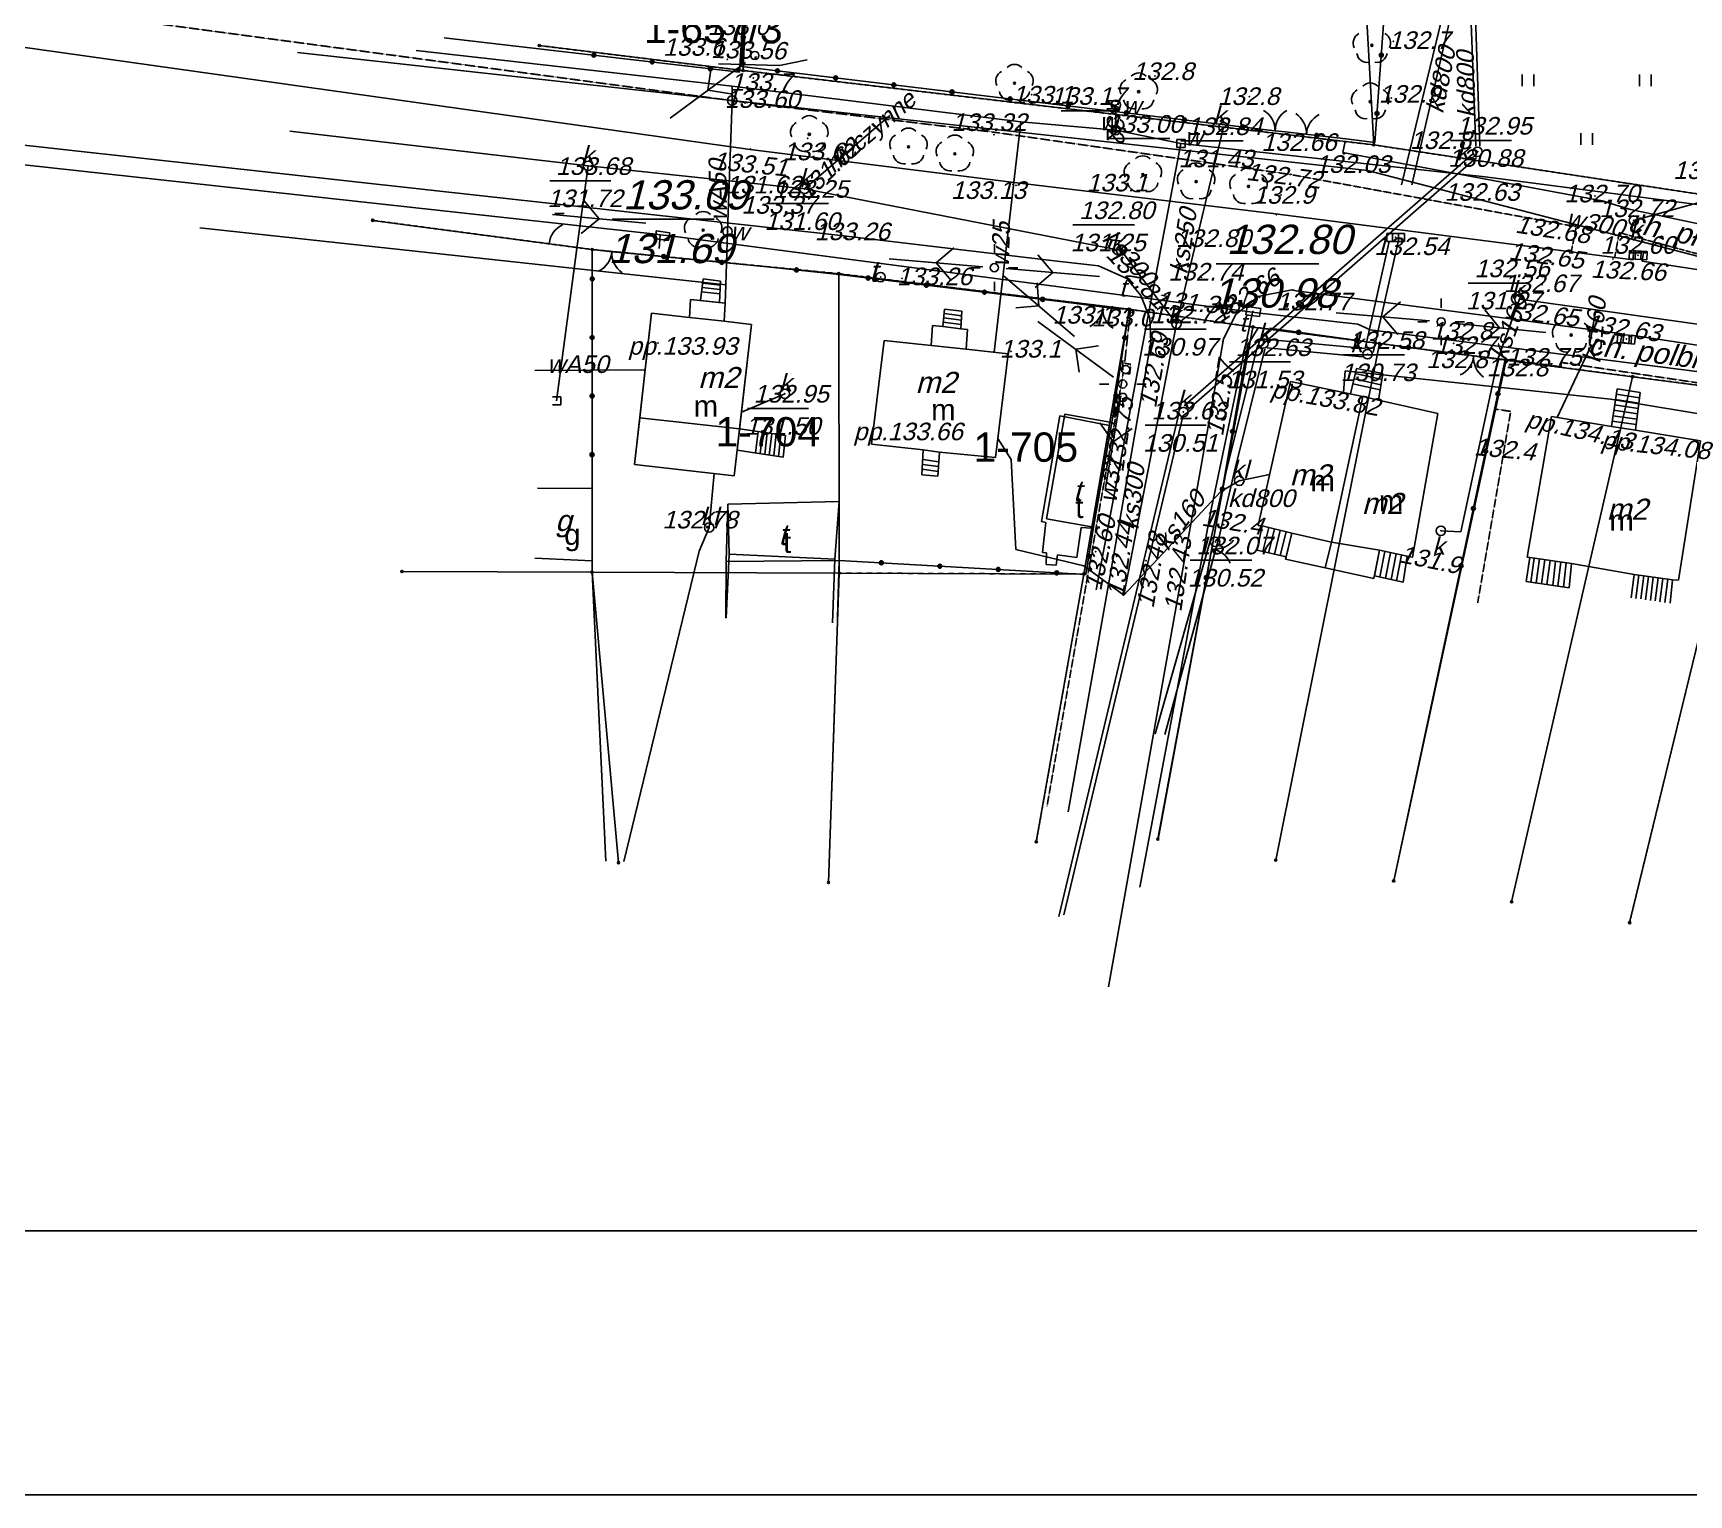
# Model space of a CAD drawing. Header units: millimetres. Extents: x -105266 to 178069, y 491 to 168574.
# Drawn here: x 16710 to 30845, y 73318 to 85793 of the extents above; entities that cross this region are included whole.
import ezdxf
from ezdxf.enums import TextEntityAlignment as Align

# ---------------------------------------------------------------- set-up
doc = ezdxf.new("R2010")
doc.units = ezdxf.units.MM
for name, pattern in [('1', [0]), ('14', [1, 1]), ('4', [5, 3, -2]), ('BGT', [0]), ('BLO', [0]), ('BUD', [0]), ('GDE', [0]), ('GUZ', [1.4, 0.7, -0.7]), ('KOC', [2.8, 2.1, -0.7]), ('KOJ', [0]), ('SCH', [0]), ('UBK', [2.1, 1.4, -0.7]), ('UPK', [0]), ('UPT', [0]), ('UPW', [0])]:
    doc.linetypes.add(name, pattern=pattern)
for name, color, linetype in [('DZIALKI', 7, 'GDE'), ('EBTPO_L_0', 154, '4'), ('EBTPO_L_2', 154, '1'), ('EBUOA_MZ_T_0', 14, 'Continuous'), ('EBUOA_T_0', 7, 'Continuous'), ('EBUPP_L_0', 7, '1'), ('EBUPP_MZ_L_1', 14, 'BUD'), ('NUMERY_DZIALEK', 7, 'Continuous'), ('PUNKTY', 7, 'Continuous'), ('SDROK_T_1', 11, 'Continuous'), ('SDRPK_L_0', 7, 'KOJ'), ('SDRPK_L_2', 11, 'KOC'), ('SZOPO_L_0', 171, '1'), ('SZZPZ_L_2', 90, '1'), ('SZZPZ_L_7', 90, '1'), ('UEEPA_L_0', 1, '1'), ('UEEPA_L_2', 1, '1'), ('UEEPON_L_3', 1, '14'), ('UKKOA_T_0', 23, 'Continuous'), ('UKKOA_T_2', 23, 'Continuous'), ('UKKOA_T_3', 14, 'Continuous'), ('UKKOC_T_0', 23, 'Continuous'), ('UKKOC_T_2', 14, 'Continuous'), ('UKKOO_T_0', 23, 'Continuous'), ('UKKOO_T_2', 14, 'Continuous'), ('UKKPA_L_0', 23, '1'), ('UKKPA_L_4', 14, '1'), ('UKKPA_L_6', 14, '1'), ('UKKPB_L_0', 23, 'UBK'), ('UKKPOR_L_0', 14, 'UPK'), ('UTTOA_T_0', 30, 'Continuous'), ('UTTOC_T_0', 30, 'Continuous'), ('UTTOO_T_0', 30, 'Continuous'), ('UTTPA_L_0', 30, '1'), ('UTTPO_L_0', 30, 'UPT'), ('UWWOA_T_0', 5, 'Continuous'), ('UWWOC_T_0', 5, 'Continuous'), ('UWWOO_T_0', 5, 'Continuous'), ('UWWPA_L_0', 5, '1'), ('UWWPO_L_0', 5, 'UPW'), ('UZYTKI', 90, 'GUZ'), ('WUKOS_T_1', 34, 'Continuous'), ('WUKOS_T_4', 34, 'Continuous'), ('WUKPS_L_0', 34, '1'), ('WUKPS_L_8', 34, '1')]:
    doc.layers.add(name, color=color, linetype=linetype)
doc.styles.get("Standard").update_dxf_attribs({"font": 'arial.ttf'})

# ---------------------------------------------------------------- blocks, each defined once
blk = doc.blocks.new('GRO')
at = {"linetype": 'Continuous'}
blk.add_circle((0, 0), 0.09, dxfattribs=at)

msp = doc.modelspace()

# ---------------------------------------------------------------- linework, layer by layer
for points in [[(2115.16, 119373.55), (63030.81, 119373.55), (63030.81, 73318.24), (2115.16, 73318.24)], [(4367.64, 117121.06), (60778.33, 117121.06), (60778.33, 75570.73), (4367.64, 75570.73)]]:
    msp.add_lwpolyline(points, close=True)
at = {"layer": 'DZIALKI'}
for p, q in [((28040.92, 86866.63), (28154.92, 84838.63)), ((22818.92, 86569.63), (22769.92, 85473.63)), ((22726.92, 85478.63), (21030.92, 85686.63)), ((22769.92, 85473.63), (22726.92, 85478.63)), ((28154.92, 84838.63), (22769.92, 85473.63)), ((28154.92, 84838.63), (32948.92, 84113.63)), ((21482.92, 83945.63), (19607.92, 84194.63)), ((21482.92, 83945.63), (21480.92, 81192.63)), ((23586.92, 83739.63), (21482.92, 83945.63)), ((26067.92, 83435.63), (23586.92, 83739.63)), ((23586.92, 83739.63), (23590.92, 81184.63)), ((26067.92, 83435.63), (25679.92, 81176.63)), ((27122.92, 83284.63), (26067.92, 83435.63)), ((26310.92, 78913.63), (27122.92, 83284.63)), ((28202.92, 83143.63), (27122.92, 83284.63)), ((28202.92, 83143.63), (27317.92, 78734.63)), ((29283.92, 83001.63), (28202.92, 83143.63)), ((29283.92, 83001.63), (28324.92, 78557.63)), ((30364.92, 82860.63), (29283.92, 83001.63)), ((30364.92, 82860.63), (29331.92, 78378.63)), ((31437.92, 82720.63), (30364.92, 82860.63)), ((31437.92, 82720.63), (30338.92, 78201.63)), ((21480.92, 81192.63), (19858.92, 81198.63)), ((23590.92, 81184.63), (21480.92, 81192.63)), ((21480.92, 81192.63), (21706.92, 78713.63)), ((23590.92, 81184.63), (23499.92, 78543.63)), ((25679.92, 81176.63), (23590.92, 81184.63)), ((25679.92, 81176.63), (25273.92, 78891.63))]:
    msp.add_line(p, q, dxfattribs=at)
at = {"layer": 'EBTPO_L_0', "linetype": 'BLO'}
msp.add_line((22740.92, 82416.63), (21888.92, 82508.63), dxfattribs=at)
at = {"layer": 'EBTPO_L_2', "linetype": 'SCH'}
for p, q in [((22407.92, 83509.63), (22428.92, 83695.63)), ((22428.92, 83695.63), (22576.92, 83675.63)), ((22416.92, 83584.63), (22570.92, 83568.63)), ((22419.92, 83621.63), (22572.92, 83604.63)), ((22423.92, 83658.63), (22574.92, 83642.63)), ((22576.92, 83675.63), (22567.92, 83493.63)), ((24474.92, 83289.63), (24490.92, 83436.63)), ((24486.92, 83399.63), (24637.92, 83380.63)), ((24490.92, 83436.63), (24638.92, 83420.63)), ((24638.92, 83420.63), (24630.92, 83269.63)), ((24478.92, 83325.63), (24632.92, 83306.63)), ((24482.92, 83362.63), (24634.92, 83343.63)), ((27955.92, 82713.63), (28006.92, 82930.63)), ((27986.92, 82843.63), (28215.92, 82792.63)), ((27995.92, 82887.63), (28222.92, 82837.63)), ((28006.92, 82930.63), (28230.92, 82887.63)), ((28230.92, 82887.63), (28195.92, 82660.63)), ((27975.92, 82800.63), (28208.92, 82748.63)), ((30183.92, 82436.63), (30231.92, 82756.63)), ((30224.92, 82710.63), (30422.92, 82680.63)), ((30231.92, 82756.63), (30427.92, 82725.63)), ((30427.92, 82725.63), (30388.92, 82405.63)), ((30204.92, 82573.63), (30405.92, 82543.63)), ((30210.92, 82619.63), (30410.92, 82589.63)), ((30217.92, 82665.63), (30416.92, 82634.63)), ((22740.92, 82416.63), (23132.92, 82359.63)), ((30189.92, 82481.63), (30393.92, 82451.63)), ((30197.92, 82527.63), (30399.92, 82497.63)), ((22897.92, 82393.63), (22876.92, 82209.63)), ((22936.92, 82387.63), (22915.92, 82203.63)), ((22975.92, 82382.63), (22954.92, 82197.63)), ((23015.92, 82376.63), (22993.92, 82191.63)), ((23053.92, 82371.63), (23033.92, 82186.63)), ((23093.92, 82364.63), (23072.92, 82179.63)), ((23132.92, 82359.63), (23111.92, 82173.63)), ((23111.92, 82173.63), (22718.92, 82233.63)), ((24295.92, 82022.63), (24308.92, 82235.63)), ((24442.92, 82134.63), (24303.92, 82153.63)), ((24447.92, 82216.63), (24433.92, 82010.63)), ((24433.92, 82010.63), (24295.92, 82022.63)), ((24436.92, 82051.63), (24298.92, 82071.63)), ((24438.92, 82093.63), (24300.92, 82112.63)), ((27157.92, 81379.63), (27200.92, 81586.63)), ((27207.92, 81367.63), (27257.92, 81572.63)), ((27256.92, 81357.63), (27306.92, 81560.63)), ((27306.92, 81346.63), (27356.92, 81547.63)), ((27355.92, 81334.63), (27406.92, 81536.63)), ((27405.92, 81323.63), (27157.92, 81379.63)), ((28249.92, 81368.63), (28207.92, 81151.63)), ((28297.92, 81358.63), (28254.92, 81141.63)), ((28345.92, 81347.63), (28301.92, 81130.63)), ((28391.92, 81338.63), (28348.92, 81119.63)), ((28439.92, 81328.63), (28404.92, 81107.63)), ((29456.92, 81112.63), (29485.92, 81316.63)), ((29495.92, 81107.63), (29523.92, 81311.63)), ((29541.92, 81100.63), (29568.92, 81305.63)), ((29586.92, 81093.63), (29613.92, 81298.63)), ((29630.92, 81086.63), (29659.92, 81292.63)), ((29682.92, 81078.63), (29705.92, 81286.63)), ((29726.92, 81072.63), (29751.92, 81279.63)), ((28404.92, 81107.63), (28159.92, 81162.63)), ((29773.92, 81065.63), (29797.92, 81272.63)), ((30417.92, 81167.63), (30391.92, 80968.63)), ((30458.92, 81161.63), (30433.92, 80963.63)), ((30499.92, 81156.63), (30474.92, 80956.63)), ((30540.92, 81150.63), (30515.92, 80951.63)), ((30582.92, 81144.63), (30557.92, 80946.63)), ((30622.92, 81138.63), (30597.92, 80940.63)), ((29821.92, 81057.63), (29456.92, 81112.63)), ((30663.92, 81133.63), (30638.92, 80934.63)), ((30705.92, 81127.63), (30684.92, 80928.63))]:
    msp.add_line(p, q, dxfattribs=at)
at = {"layer": 'EBUPP_L_0', "linetype": '1'}
for p, q in [((21843.92, 82110.63), (21989.92, 83402.63)), ((21989.92, 83402.63), (22312.92, 83365.63)), ((22312.92, 83365.63), (22320.92, 83519.63)), ((22320.92, 83519.63), (22618.92, 83488.63)), ((22618.92, 83488.63), (22609.92, 83333.63)), ((22609.92, 83333.63), (22841.92, 83305.63)), ((22841.92, 83305.63), (22718.92, 82233.63)), ((24375.92, 83127.63), (24388.92, 83296.63)), ((24388.92, 83296.63), (24474.92, 83289.63)), ((24474.92, 83289.63), (24630.92, 83269.63)), ((24630.92, 83269.63), (24686.92, 83264.63)), ((24673.92, 83095.63), (24686.92, 83264.63)), ((23866.92, 82285.63), (23974.92, 83169.63)), ((23974.92, 83169.63), (24375.92, 83127.63)), ((25033.92, 83055.63), (24673.92, 83095.63)), ((25033.92, 83055.63), (24924.92, 82171.63)), ((27167.92, 81591.63), (27443.92, 82819.63)), ((27443.92, 82819.63), (28060.92, 82691.63)), ((28060.92, 82691.63), (27794.92, 81447.63)), ((28060.92, 82691.63), (28195.92, 82660.63)), ((28195.92, 82660.63), (28702.92, 82545.63)), ((25316.92, 81623.63), (25473.92, 82526.63)), ((25473.92, 82526.63), (25897.92, 82444.63)), ((25897.92, 82444.63), (25746.92, 81566.63)), ((28702.92, 82545.63), (28484.92, 81320.63)), ((29463.92, 81321.63), (29670.92, 82520.63)), ((29670.92, 82520.63), (30183.92, 82436.63)), ((30183.92, 82436.63), (30388.92, 82405.63)), ((24308.92, 82235.63), (23866.92, 82285.63)), ((30388.92, 82405.63), (30944.92, 82312.63)), ((30944.92, 82312.63), (30755.92, 81123.63)), ((22718.92, 82233.63), (22694.92, 82013.63)), ((24447.92, 82216.63), (24308.92, 82235.63)), ((24924.92, 82171.63), (24447.92, 82216.63)), ((22694.92, 82013.63), (21843.92, 82110.63)), ((21014.92, 81909.63), (21480.92, 81907.63)), ((21480.92, 81907.63), (21480.92, 81288.63)), ((22626.92, 81283.63), (22639.92, 81773.63)), ((22639.92, 81773.63), (23589.92, 81796.63)), ((23589.92, 81796.63), (23590.92, 81292.63)), ((25355.92, 81615.63), (25316.92, 81623.63)), ((25325.92, 81359.63), (25355.92, 81615.63)), ((25656.92, 81573.63), (25619.92, 81317.63)), ((25746.92, 81566.63), (25656.92, 81573.63)), ((27200.92, 81586.63), (27167.92, 81591.63)), ((27454.92, 81524.63), (27200.92, 81586.63)), ((27401.92, 81304.63), (27454.92, 81524.63)), ((27794.92, 81447.63), (27739.92, 81229.63)), ((21480.92, 81288.63), (20993.92, 81312.63)), ((22621.92, 80800.63), (22626.92, 81283.63)), ((23590.92, 81292.63), (22626.92, 81283.63)), ((23590.92, 81292.63), (23577.92, 80804.63)), ((25360.92, 81356.63), (25325.92, 81359.63)), ((25357.92, 81258.63), (25360.92, 81356.63)), ((25453.92, 81339.63), (25442.92, 81251.63)), ((25619.92, 81317.63), (25453.92, 81339.63)), ((27739.92, 81229.63), (27401.92, 81304.63)), ((28202.92, 81379.63), (28155.92, 81137.63)), ((28439.92, 81328.63), (28202.92, 81379.63)), ((28484.92, 81320.63), (28439.92, 81328.63)), ((29485.92, 81316.63), (29463.92, 81321.63)), ((29843.92, 81266.63), (29485.92, 81316.63)), ((25442.92, 81251.63), (25357.92, 81258.63)), ((28155.92, 81137.63), (27739.92, 81229.63)), ((29821.92, 81057.63), (29843.92, 81266.63)), ((30377.92, 81173.63), (30351.92, 80974.63)), ((30705.92, 81127.63), (30377.92, 81173.63)), ((30755.92, 81123.63), (30705.92, 81127.63))]:
    msp.add_line(p, q, dxfattribs=at)
at = {"layer": 'EBUPP_MZ_L_1', "linetype": 'BUD'}
for p, q in [((21888.92, 82508.63), (21989.92, 83402.63)), ((21989.92, 83402.63), (22312.92, 83365.63)), ((22312.92, 83365.63), (22320.92, 83519.63)), ((22320.92, 83519.63), (22407.92, 83509.63)), ((22407.92, 83509.63), (22567.92, 83493.63)), ((22567.92, 83493.63), (22618.92, 83488.63)), ((22618.92, 83488.63), (22609.92, 83333.63)), ((22609.92, 83333.63), (22312.92, 83365.63)), ((22609.92, 83333.63), (22841.92, 83305.63)), ((22841.92, 83305.63), (22740.92, 82416.63)), ((24375.92, 83127.63), (24388.92, 83296.63)), ((24388.92, 83296.63), (24474.92, 83289.63)), ((24474.92, 83289.63), (24630.92, 83269.63)), ((24630.92, 83269.63), (24686.92, 83264.63)), ((24686.92, 83264.63), (24673.92, 83095.63)), ((23866.92, 82285.63), (23974.92, 83169.63)), ((23974.92, 83169.63), (24375.92, 83127.63)), ((24673.92, 83095.63), (24375.92, 83127.63)), ((24673.92, 83095.63), (25033.92, 83055.63)), ((25033.92, 83055.63), (24924.92, 82171.63)), ((27167.92, 81591.63), (27443.92, 82819.63)), ((27443.92, 82819.63), (28060.92, 82691.63)), ((28060.92, 82691.63), (27794.92, 81447.63)), ((28060.92, 82691.63), (28195.92, 82660.63)), ((28195.92, 82660.63), (28702.92, 82545.63)), ((21843.92, 82110.63), (21888.92, 82508.63)), ((22740.92, 82416.63), (22718.92, 82233.63)), ((25361.92, 81646.63), (25517.92, 82539.63)), ((25517.92, 82539.63), (25917.92, 82470.63)), ((25917.92, 82470.63), (25761.92, 81576.63)), ((28702.92, 82545.63), (28484.92, 81320.63)), ((29463.92, 81321.63), (29670.92, 82520.63)), ((29670.92, 82520.63), (30183.92, 82436.63)), ((30183.92, 82436.63), (30388.92, 82405.63)), ((24308.92, 82235.63), (23866.92, 82285.63)), ((30388.92, 82405.63), (30944.92, 82312.63)), ((30944.92, 82312.63), (30755.92, 81123.63)), ((22718.92, 82233.63), (22694.92, 82013.63)), ((24447.92, 82216.63), (24308.92, 82235.63)), ((24924.92, 82171.63), (24447.92, 82216.63)), ((22694.92, 82013.63), (21843.92, 82110.63)), ((21014.92, 81909.63), (21480.92, 81907.63)), ((21480.92, 81907.63), (21480.92, 81288.63)), ((22639.92, 81773.63), (23589.92, 81796.63)), ((22650.92, 81345.63), (22639.92, 81773.63)), ((23589.92, 81796.63), (23554.92, 81303.63)), ((25761.92, 81576.63), (25361.92, 81646.63)), ((27200.92, 81586.63), (27167.92, 81591.63)), ((27454.92, 81524.63), (27200.92, 81586.63)), ((27405.92, 81323.63), (27454.92, 81524.63)), ((27454.92, 81524.63), (27794.92, 81447.63)), ((27794.92, 81447.63), (27739.92, 81229.63)), ((27794.92, 81447.63), (28202.92, 81379.63)), ((21480.92, 81288.63), (20993.92, 81312.63)), ((22624.92, 80801.63), (22650.92, 81345.63)), ((23554.92, 81303.63), (22650.92, 81345.63)), ((23554.92, 81303.63), (23532.92, 80759.63)), ((27401.92, 81304.63), (27405.92, 81323.63)), ((27739.92, 81229.63), (27401.92, 81304.63)), ((28202.92, 81379.63), (28159.92, 81162.63)), ((28439.92, 81328.63), (28202.92, 81379.63)), ((28484.92, 81320.63), (28439.92, 81328.63)), ((29485.92, 81316.63), (29463.92, 81321.63)), ((29843.92, 81266.63), (29485.92, 81316.63)), ((28155.92, 81137.63), (27739.92, 81229.63)), ((28159.92, 81162.63), (28155.92, 81137.63)), ((29821.92, 81057.63), (29843.92, 81266.63)), ((29843.92, 81266.63), (30377.92, 81173.63)), ((30377.92, 81173.63), (30351.92, 80974.63)), ((30705.92, 81127.63), (30377.92, 81173.63)), ((30755.92, 81123.63), (30705.92, 81127.63))]:
    msp.add_line(p, q, dxfattribs=at)
at = {"layer": 'SDRPK_L_0', "linetype": 'KOJ'}
for p, q in [((14907.92, 85914.63), (22829.92, 84798.63)), ((23605.92, 84065.63), (15148.92, 84999.63)), ((27911.92, 84868.63), (27890.92, 84773.63)), ((22829.92, 84798.63), (25060.92, 84519.63)), ((27890.92, 84773.63), (30105.92, 84360.63)), ((25060.92, 84519.63), (27291.92, 84254.63)), ((27291.92, 84254.63), (29840.92, 83927.63)), ((30105.92, 84360.63), (30334.92, 84290.63)), ((30334.92, 84290.63), (31127.92, 84122.63)), ((25450.92, 83847.63), (23605.92, 84065.63)), ((25803.92, 83806.63), (25450.92, 83847.63)), ((29840.92, 83927.63), (30211.92, 83878.63)), ((30211.92, 83878.63), (30369.92, 83858.63)), ((30369.92, 83858.63), (30372.92, 83936.63)), ((30372.92, 83936.63), (30456.92, 83922.63)), ((30456.92, 83922.63), (30444.92, 83845.63)), ((30444.92, 83845.63), (31295.92, 83717.63)), ((26047.92, 83699.63), (25803.92, 83806.63)), ((26164.92, 83554.63), (26047.92, 83699.63)), ((26241.92, 83359.63), (26164.92, 83554.63)), ((27166.92, 83544.63), (26977.92, 83390.63)), ((27454.92, 83601.63), (27166.92, 83544.63)), ((27490.92, 83592.63), (27454.92, 83601.63)), ((29386.92, 83346.63), (27490.92, 83592.63)), ((26252.92, 83154.63), (26241.92, 83359.63)), ((26977.92, 83390.63), (26870.92, 83184.63)), ((30273.92, 83225.63), (29386.92, 83346.63)), ((25934.92, 81342.63), (26252.92, 83154.63)), ((26870.92, 83184.63), (26762.92, 82563.63)), ((30260.92, 83154.63), (30273.92, 83225.63)), ((30350.92, 83140.63), (30260.92, 83154.63)), ((30355.92, 83214.63), (30350.92, 83140.63)), ((31778.92, 82997.63), (30355.92, 83214.63)), ((26762.92, 82563.63), (26528.92, 81234.63)), ((25545.92, 79147.63), (25934.92, 81342.63)), ((26528.92, 81234.63), (25890.92, 77652.63))]:
    msp.add_line(p, q, dxfattribs=at)
at = {"layer": 'SDRPK_L_2', "linetype": 'KOC'}
for p, q in [((22740.92, 85207.63), (15066.92, 86234.63)), ((22740.92, 85207.63), (24922.92, 84945.63)), ((24922.92, 84945.63), (27434.92, 84587.63)), ((27434.92, 84587.63), (29883.92, 84140.63)), ((29883.92, 84140.63), (29840.92, 83927.63)), ((30211.92, 83878.63), (30249.92, 84089.63)), ((30249.92, 84089.63), (31502.92, 83750.63)), ((26077.92, 83433.63), (26027.92, 82975.63)), ((26027.92, 82975.63), (26080.92, 82965.63)), ((29276.92, 83008.63), (29753.92, 82944.63)), ((29753.92, 82944.63), (29760.92, 82981.63)), ((29760.92, 82981.63), (31439.92, 82730.63)), ((26014.92, 82890.63), (25963.92, 82590.63)), ((26070.92, 82884.63), (26014.92, 82890.63)), ((26080.92, 82965.63), (26070.92, 82884.63)), ((25963.92, 82590.63), (25750.92, 81380.63)), ((29323.92, 82564.63), (29041.92, 80930.63)), ((29193.92, 82583.63), (29323.92, 82564.63)), ((25750.92, 81380.63), (25364.92, 79194.63))]:
    msp.add_line(p, q, dxfattribs=at)
at = {"layer": 'SZOPO_L_0', "linetype": 'BGT'}
for p, q in [((22887.92, 87794.63), (22738.92, 85460.63)), ((22756.92, 85507.63), (22892.92, 87775.63)), ((28309.92, 86851.63), (28164.92, 84859.63)), ((22738.92, 85460.63), (20217.92, 85753.63)), ((27283.92, 84961.63), (22756.92, 85507.63)), ((27397.92, 84949.63), (27283.92, 84961.63)), ((27915.92, 84891.63), (27397.92, 84949.63)), ((28164.92, 84859.63), (27915.92, 84891.63)), ((21114.92, 83995.63), (21482.92, 83945.63)), ((21482.92, 83945.63), (21480.92, 81907.63)), ((21482.92, 83945.63), (21649.92, 83927.63)), ((21649.92, 83927.63), (21843.92, 83909.63)), ((21843.92, 83909.63), (22976.92, 83798.63)), ((22976.92, 83798.63), (23590.92, 83732.63)), ((23590.92, 83732.63), (25614.92, 83485.63)), ((25614.92, 83485.63), (25958.92, 83438.63)), ((26066.92, 83439.63), (25917.92, 82470.63)), ((25958.92, 83438.63), (26066.92, 83439.63)), ((27166.92, 83277.63), (27080.92, 83131.63)), ((27265.92, 83273.63), (28202.92, 83143.63)), ((27080.92, 83131.63), (26770.92, 81391.63)), ((28202.92, 83143.63), (28876.92, 83052.63)), ((28324.92, 78557.63), (29276.92, 83008.63)), ((28876.92, 83052.63), (29007.92, 83039.63)), ((29007.92, 83039.63), (29276.92, 83008.63)), ((25761.92, 81576.63), (25697.92, 81172.63)), ((25697.92, 81172.63), (23590.92, 81292.63)), ((26770.92, 81391.63), (26313.92, 78913.63)), ((21480.92, 81192.63), (21597.92, 78727.63))]:
    msp.add_line(p, q, dxfattribs=at)
for centre, radius in [((22771.92, 85757.63), 17), ((22771.92, 85757.63), 10), ((21496.92, 85604.63), 17), ((21496.92, 85604.63), 10), ((21993.92, 85547.63), 17), ((21993.92, 85547.63), 10), ((28218.92, 85604.63), 17), ((28218.92, 85604.63), 10), ((22490.92, 85489.63), 17), ((22490.92, 85489.63), 10), ((23064.92, 85470.63), 17), ((23064.92, 85470.63), 10), ((23560.92, 85410.63), 17), ((23560.92, 85410.63), 10), ((24056.92, 85350.63), 17), ((24056.92, 85350.63), 10), ((24553.92, 85290.63), 17), ((24553.92, 85290.63), 10), ((25049.92, 85230.63), 17), ((25049.92, 85230.63), 10), ((25546.92, 85171.63), 17), ((25546.92, 85171.63), 10), ((26042.92, 85111.63), 17), ((26042.92, 85111.63), 10), ((28182.92, 85106.63), 17), ((28182.92, 85106.63), 10), ((26538.92, 85051.63), 17), ((26538.92, 85051.63), 10), ((27035.92, 84991.63), 17), ((27035.92, 84991.63), 10), ((27667.92, 84919.63), 17), ((27667.92, 84919.63), 10), ((22092.92, 83885.63), 17), ((22092.92, 83885.63), 10), ((22589.92, 83836.63), 17), ((22589.92, 83836.63), 10), ((21482.92, 83695.63), 17), ((21482.92, 83695.63), 10), ((23225.92, 83771.63), 17), ((23225.92, 83771.63), 10), ((23838.92, 83702.63), 17), ((23838.92, 83702.63), 10), ((24334.92, 83641.63), 17), ((24334.92, 83641.63), 10), ((24831.92, 83581.63), 17), ((24831.92, 83581.63), 10), ((25327.92, 83520.63), 17), ((25327.92, 83520.63), 10), ((21481.92, 83195.63), 17), ((21481.92, 83195.63), 10), ((26028.92, 83192.63), 17), ((26028.92, 83192.63), 10), ((27513.92, 83239.63), 17), ((27513.92, 83239.63), 10), ((28008.92, 83170.63), 17), ((28008.92, 83170.63), 10), ((28450.92, 83110.63), 17), ((28450.92, 83110.63), 10), ((27036.92, 82885.63), 17), ((27036.92, 82885.63), 10), ((21481.92, 82695.63), 17), ((21481.92, 82695.63), 10), ((25952.92, 82698.63), 17), ((25952.92, 82698.63), 10), ((29213.92, 82713.63), 17), ((29213.92, 82713.63), 10), ((26948.92, 82393.63), 17), ((26948.92, 82393.63), 10), ((21480.92, 82195.63), 17), ((21480.92, 82195.63), 10), ((29108.92, 82224.63), 17), ((29108.92, 82224.63), 10), ((26861.92, 81900.63), 17), ((26861.92, 81900.63), 10), ((29004.92, 81735.63), 17), ((29004.92, 81735.63), 10), ((23950.92, 81272.63), 17), ((23950.92, 81272.63), 10), ((25722.92, 81329.63), 17), ((25722.92, 81329.63), 10), ((24449.92, 81243.63), 17), ((24449.92, 81243.63), 10), ((24948.92, 81215.63), 17), ((24948.92, 81215.63), 10), ((25447.92, 81186.63), 17), ((25447.92, 81186.63), 10), ((26725.92, 81145.63), 17), ((26725.92, 81145.63), 10), ((28899.92, 81246.63), 17), ((28899.92, 81246.63), 10)]:
    msp.add_circle(centre, radius, dxfattribs=at)
at = {"layer": 'SZOPO_L_0', "linetype": '1'}
for centre, start, end in [((27112.92, 84958.63), 0.000165, 59.999835), ((27512.92, 84958.63), 120.000165, 179.999835), ((27379.92, 84937.63), 357.000165, 56.999835), ((27779.92, 84919.63), 117.000165, 176.999835), ((21313.92, 83975.63), 114.000166, 173.999835), ((21449.92, 83941.63), 296.000165, 355.999834), ((21849.92, 83913.63), 176.000165, 235.999835), ((25642.92, 83469.63), 296.000165, 355.999834), ((26040.92, 83439.63), 176.000165, 235.999835), ((28808.92, 83057.63), 295.000165, 354.999834), ((29206.92, 83021.63), 175.000165, 234.999835), ((26798.92, 81589.63), 262.000165, 321.999835), ((26742.92, 81193.63), 22.000165, 81.999835)]:
    msp.add_arc(centre, 200, start, end, dxfattribs=at)
at = {"layer": 'SZZPZ_L_2', "linetype": '1'}
for centre in [(28138.92, 85688.63), (25087.92, 85365.63), (26147.92, 85292.63), (28124.92, 85207.63), (23335.92, 84928.63), (24182.92, 84822.63), (24577.92, 84762.63), (26182.92, 84585.63), (26637.92, 84525.63), (27084.92, 84484.63), (22429.92, 84110.63), (29839.92, 83216.63)]:
    msp.add_circle(centre, 9, dxfattribs=at)
for centre, start, end in [((28068.92, 85708.63), 117.000637, 206.999363), ((28208.91, 85708.63), 333.000637, 62.999363), ((25087.92, 85435.63), 45.000637, 134.999363), ((28098.92, 85632.63), 189.000636, 278.999364), ((28178.92, 85632.63), 261.000636, 350.999364), ((25017.92, 85385.63), 117.000637, 206.999363), ((25157.91, 85385.63), 333.000637, 62.999363), ((26077.92, 85312.63), 117.000637, 206.999363), ((26147.92, 85362.63), 45.000637, 134.999363), ((26217.91, 85312.63), 333.000637, 62.999363), ((25047.92, 85309.63), 189.000636, 278.999364), ((25127.92, 85309.63), 261.000636, 350.999364), ((28054.92, 85227.63), 117.000637, 206.999363), ((28124.92, 85277.63), 45.000637, 134.999363), ((28194.91, 85227.63), 333.000637, 62.999363), ((26107.92, 85236.63), 189.000636, 278.999364), ((26187.92, 85236.63), 261.000636, 350.999364), ((28084.92, 85151.63), 189.000636, 278.999364), ((28164.92, 85151.63), 261.000636, 350.999364), ((23265.92, 84948.63), 117.000637, 206.999363), ((23335.92, 84998.63), 45.000637, 134.999363), ((23405.91, 84948.63), 333.000637, 62.999363), ((24182.92, 84892.63), 45.000637, 134.999363), ((23295.92, 84872.63), 189.000636, 278.999364), ((23375.92, 84872.63), 261.000636, 350.999364), ((24112.92, 84842.63), 117.000637, 206.999363), ((24252.91, 84842.63), 333.000637, 62.999363), ((24507.92, 84782.63), 117.000637, 206.999363), ((24577.92, 84832.63), 45.000637, 134.999363), ((24647.91, 84782.63), 333.000637, 62.999363), ((24142.92, 84766.63), 189.000636, 278.999364), ((24222.92, 84766.63), 261.000636, 350.999364), ((24537.92, 84706.63), 189.000636, 278.999364), ((24617.92, 84706.63), 261.000636, 350.999364), ((26112.92, 84605.63), 117.000637, 206.999363), ((26182.92, 84655.63), 45.000637, 134.999363), ((26252.91, 84605.63), 333.000637, 62.999363), ((26637.92, 84595.63), 45.000637, 134.999363), ((26567.92, 84545.63), 117.000637, 206.999363), ((26707.91, 84545.63), 333.000637, 62.999363), ((27014.92, 84504.63), 117.000637, 206.999363), ((27084.92, 84554.63), 45.000637, 134.999363), ((27154.91, 84504.63), 333.000637, 62.999363), ((26142.92, 84529.63), 189.000636, 278.999364), ((26222.92, 84529.63), 261.000636, 350.999364), ((26597.92, 84469.63), 189.000636, 278.999364), ((26677.92, 84469.63), 261.000636, 350.999364), ((27044.92, 84428.63), 189.000636, 278.999364), ((27124.92, 84428.63), 261.000636, 350.999364), ((22429.92, 84180.63), 45.000637, 134.999363), ((22359.92, 84130.63), 117.000637, 206.999363), ((22499.91, 84130.63), 333.000637, 62.999363), ((22389.92, 84054.63), 189.000636, 278.999364), ((22469.92, 84054.63), 261.000636, 350.999364), ((29769.92, 83236.63), 117.000637, 206.999363), ((29839.92, 83286.63), 45.000637, 134.999363), ((29909.91, 83236.63), 333.000637, 62.999363), ((29799.92, 83160.63), 189.000636, 278.999364), ((29879.92, 83160.63), 261.000636, 350.999364)]:
    msp.add_arc(centre, 90, start, end, dxfattribs=at)
for p in [(28138.92, 85688.63), (25087.92, 85365.63), (26147.92, 85292.63), (28124.92, 85207.63), (23335.92, 84928.63), (24182.92, 84822.63), (24577.92, 84762.63), (26182.92, 84585.63), (26637.92, 84525.63), (27084.92, 84484.63), (22429.92, 84110.63), (29839.92, 83216.63)]:
    msp.add_point(p, dxfattribs=at)
at = {"layer": 'SZZPZ_L_7', "linetype": '1'}
for p, q in [((29421.92, 85339.63), (29421.92, 85439.63)), ((29521.92, 85339.63), (29521.92, 85439.63)), ((30421.92, 85339.63), (30421.92, 85439.63)), ((30521.92, 85339.63), (30521.92, 85439.63)), ((29921.92, 84939.63), (29921.92, 84839.63)), ((30021.92, 84939.63), (30021.92, 84839.63))]:
    msp.add_line(p, q, dxfattribs=at)
at = {"layer": 'UEEPA_L_0', "linetype": '1'}
for centre in [(22870.92, 85601.63), (24915.92, 83790.63), (28729.92, 83328.63)]:
    msp.add_circle(centre, 35, dxfattribs=at)
at = {"layer": 'UEEPA_L_2', "linetype": '1'}
for p, q in [((21162.92, 84253.63), (21242.92, 84253.63)), ((24915.92, 83910.63), (24915.92, 83990.63)), ((24795.92, 83790.63), (24715.92, 83790.63)), ((25035.92, 83790.63), (25115.92, 83790.63)), ((24915.92, 83670.63), (24915.92, 83590.63)), ((28729.92, 83448.63), (28729.92, 83528.63)), ((28609.92, 83328.63), (28529.92, 83328.63)), ((28849.92, 83328.63), (28929.92, 83328.63)), ((28729.92, 83208.63), (28729.92, 83128.63)), ((26011.92, 82917.63), (26011.92, 82997.63)), ((25891.92, 82797.63), (25811.92, 82797.63)), ((26131.92, 82797.63), (26211.92, 82797.63)), ((26011.92, 82677.63), (26011.92, 82597.63))]:
    msp.add_line(p, q, dxfattribs=at)
for centre in [(24915.92, 83790.63), (28729.92, 83328.63), (26036.92, 82921.63), (26011.92, 82797.63), (26012.92, 82683.63)]:
    msp.add_circle(centre, 35, dxfattribs=at)
at = {"layer": 'UEEPON_L_3', "linetype": '1'}
for p, q in [((22790.92, 85542.63), (22146.92, 85066.63)), ((22468.92, 85304.63), (22497.92, 85500.63)), ((22468.92, 85304.63), (22664.92, 85275.63)), ((21540.92, 84208.63), (21413.92, 84360.63)), ((21142.92, 84244.63), (21938.92, 84171.63)), ((21540.92, 84208.63), (21388.92, 84081.63)), ((24815.92, 83798.63), (24018.92, 83865.63)), ((24417.92, 83832.63), (24568.92, 83959.63)), ((24417.92, 83832.63), (24545.92, 83680.63)), ((25413.92, 83748.63), (25285.92, 83900.63)), ((24991.92, 83725.63), (25598.92, 83204.63)), ((25015.92, 83782.63), (25812.92, 83715.63)), ((25413.92, 83748.63), (25262.92, 83621.63)), ((25295.92, 83465.63), (25279.92, 83662.63)), ((25295.92, 83465.63), (25097.92, 83449.63)), ((28629.92, 83336.63), (27832.92, 83404.63)), ((28231.92, 83370.63), (28382.92, 83498.63)), ((29226.92, 83278.63), (29101.92, 83431.63)), ((25931.92, 82856.63), (25287.92, 83332.63)), ((28231.92, 83370.63), (28358.92, 83219.63)), ((28828.92, 83318.63), (29624.92, 83238.63)), ((29226.92, 83278.63), (29073.92, 83153.63)), ((25609.92, 83094.63), (25805.92, 83123.63)), ((25609.92, 83094.63), (25638.92, 82898.63)), ((25995.92, 82698.63), (25863.92, 81909.63)), ((25929.92, 82304.63), (25814.92, 82465.63)), ((25929.92, 82304.63), (26090.92, 82419.63))]:
    msp.add_line(p, q, dxfattribs=at)
at = {"layer": 'UKKOC_T_0', "linetype": 'Continuous'}
msp.add_line((28809.92, 84876.63), (29330.92, 84876.63), dxfattribs=at)
at = {"layer": 'UKKOC_T_2', "linetype": 'Continuous'}
for p, q in [((26507.92, 84872.63), (27039.92, 84872.63)), ((21119.92, 84532.63), (21640.92, 84532.63)), ((22973.92, 84337.63), (23500.92, 84337.63)), ((25585.92, 84155.63), (26112.92, 84155.63)), ((28961.92, 83659.63), (29482.92, 83659.63)), ((26197.92, 83265.63), (26724.92, 83265.63)), ((26921.92, 82986.63), (27442.92, 82986.63)), ((27890.92, 83047.63), (28417.92, 83047.63)), ((22807.92, 82589.63), (23328.92, 82589.63)), ((26203.92, 82445.63), (26724.92, 82445.63)), ((26586.92, 81294.63), (27113.92, 81294.63))]:
    msp.add_line(p, q, dxfattribs=at)
at = {"layer": 'UKKPA_L_0', "linetype": '1'}
for p, q in [((28265.92, 84083.63), (28415.92, 84083.63)), ((28265.92, 84013.63), (28265.92, 84083.63)), ((28415.92, 84013.63), (28265.92, 84013.63)), ((28315.92, 84083.63), (28315.92, 84013.63)), ((28365.92, 84083.63), (28365.92, 84013.63)), ((28415.92, 84083.63), (28415.92, 84013.63)), ((30334.92, 83866.63), (30338.92, 83936.63)), ((30484.92, 83858.63), (30334.92, 83866.63)), ((30338.92, 83936.63), (30488.92, 83928.63)), ((30388.92, 83933.63), (30384.92, 83863.63)), ((30438.92, 83931.63), (30434.92, 83861.63)), ((30488.92, 83928.63), (30484.92, 83858.63)), ((30231.92, 83153.63), (30238.92, 83223.63)), ((30380.92, 83139.63), (30231.92, 83153.63)), ((30238.92, 83223.63), (30387.92, 83209.63)), ((30288.92, 83218.63), (30281.92, 83149.63)), ((30337.92, 83213.63), (30330.92, 83144.63)), ((30387.92, 83209.63), (30380.92, 83139.63))]:
    msp.add_line(p, q, dxfattribs=at)
for centre in [(29040.92, 84780.63), (26529.92, 82558.63)]:
    msp.add_circle(centre, 40, dxfattribs=at)
for p in [(28340.92, 84048.63), (30411.92, 83897.63), (30309.92, 83181.63)]:
    msp.add_point(p, dxfattribs=at)
at = {"layer": 'UKKPA_L_4', "linetype": '1'}
for p, q in [((21143.92, 82689.63), (21213.92, 82689.63)), ((21213.92, 82619.63), (21143.92, 82619.63)), ((21213.92, 82689.63), (21213.92, 82619.63))]:
    msp.add_line(p, q, dxfattribs=at)
at = {"layer": 'UKKPA_L_4'}
for centre in [(26871.92, 84989.63), (21446.92, 84659.63), (23295.92, 84462.63), (30373.92, 84193.63), (25997.92, 83937.63), (29398.92, 83521.63), (26470.92, 83312.63), (27212.92, 83143.63), (28101.92, 83052.63), (23126.92, 82714.63), (28727.92, 81545.63), (26801.92, 81450.63)]:
    msp.add_circle(centre, 40, dxfattribs=at)
for p in [(22676.92, 85218.63), (25952.92, 85180.63), (25951.92, 84965.63), (26871.92, 84989.63), (29040.92, 84780.63), (21446.92, 84659.63), (23295.92, 84462.63), (30373.92, 84193.63), (22637.92, 84098.63), (25997.92, 83937.63), (23943.92, 83710.63), (29398.92, 83521.63), (26470.92, 83312.63), (27212.92, 83143.63), (28101.92, 83052.63), (23126.92, 82714.63), (26529.92, 82558.63), (27006.92, 81972.63), (22479.92, 81572.63), (26801.92, 81450.63), (28727.92, 81545.63)]:
    msp.add_point(p, dxfattribs=at)
at = {"layer": 'UKKPA_L_6', "linetype": '1'}
for centre in [(27006.92, 81972.63), (22479.92, 81572.63)]:
    msp.add_circle(centre, 40, dxfattribs=at)
at = {"layer": 'UKKPB_L_0', "linetype": '1'}
for p, q in [((28904.92, 86608.63), (28392.92, 84496.63)), ((28951.92, 86549.63), (28478.92, 84497.63)), ((29024.92, 84827.63), (28960.92, 86551.63)), ((29003.92, 86582.63), (29058.92, 84827.63)), ((26542.92, 82618.63), (28997.92, 84758.63)), ((29032.92, 84730.63), (26572.92, 82583.63)), ((28284.92, 84013.63), (28080.92, 83100.63)), ((28150.92, 83066.63), (28363.92, 84012.63)), ((26909.92, 82110.63), (27164.92, 83132.63)), ((27252.92, 83177.63), (28080.92, 83100.63)), ((27225.92, 83094.63), (26965.92, 82053.63)), ((28057.92, 83029.63), (27245.92, 83105.63)), ((25465.92, 78253.63), (26488.92, 82531.63)), ((26524.92, 82519.63), (25509.92, 78267.63)), ((26768.92, 81495.63), (26909.92, 82110.63)), ((26965.92, 82053.63), (26832.92, 81482.63)), ((26287.92, 79812.63), (26768.92, 81495.63)), ((26832.92, 81482.63), (26369.92, 79806.63))]:
    msp.add_line(p, q, dxfattribs=at)
at = {"layer": 'UKKPOR_L_0', "linetype": 'UPK'}
for p, q in [((18899.92, 84954.63), (21446.92, 84659.63)), ((23295.92, 84462.63), (24022.92, 85090.63)), ((26470.92, 83312.63), (26871.92, 84989.63)), ((21446.92, 84659.63), (21357.92, 83998.63)), ((21446.92, 84659.63), (23295.92, 84462.63)), ((30373.92, 84193.63), (31950.92, 84628.63)), ((23295.92, 84462.63), (25997.92, 83937.63)), ((21357.92, 83998.63), (21178.92, 82654.63)), ((26470.92, 83312.63), (25997.92, 83937.63)), ((29398.92, 83521.63), (29217.92, 83018.63)), ((29398.92, 83521.63), (30049.92, 83430.63)), ((30049.92, 83430.63), (29996.92, 83127.63)), ((30049.92, 83430.63), (31078.92, 83286.63)), ((26021.92, 80995.63), (26470.92, 83312.63)), ((30010.92, 83126.63), (29720.92, 82512.63)), ((29217.92, 83018.63), (28897.92, 81535.63)), ((23126.92, 82714.63), (22756.92, 82557.63)), ((25059.92, 82154.63), (24944.92, 82334.63)), ((25099.92, 81384.63), (25059.92, 82154.63)), ((22479.92, 81572.63), (22522.92, 82033.63)), ((27006.92, 81972.63), (27265.92, 82024.63)), ((26021.92, 80995.63), (26847.92, 81879.63)), ((26847.92, 81879.63), (27006.92, 81972.63)), ((22396.92, 81371.63), (22479.92, 81572.63)), ((28897.92, 81535.63), (28727.92, 81545.63)), ((21751.92, 78722.63), (22396.92, 81371.63)), ((25678.92, 81245.63), (25099.92, 81384.63)), ((26021.92, 80995.63), (25678.92, 81245.63))]:
    msp.add_line(p, q, dxfattribs=at)
at = {"layer": 'UTTOC_T_0', "linetype": 'Continuous'}
for p, q in [((21653.92, 84204.63), (22522.92, 84204.63)), ((26807.92, 83824.63), (27684.92, 83824.63))]:
    msp.add_line(p, q, dxfattribs=at)
at = {"layer": 'UTTPA_L_0', "linetype": '1'}
for p, q in [((22026.92, 84037.63), (22029.92, 84104.63)), ((22133.92, 84022.63), (22026.92, 84037.63)), ((22029.92, 84104.63), (22143.92, 84089.63)), ((22143.92, 84089.63), (22133.92, 84022.63))]:
    msp.add_line(p, q, dxfattribs=at)
msp.add_circle((23943.92, 83710.63), 40, dxfattribs=at)
at = {"layer": 'UTTPO_L_0', "linetype": 'UPT'}
for p, q in [((15516.92, 84790.63), (22025.92, 84075.63)), ((22025.92, 84075.63), (22062.92, 84070.63)), ((22062.92, 84070.63), (22052.92, 83954.63)), ((22062.92, 84070.63), (22146.92, 84061.63)), ((22146.92, 84061.63), (27204.92, 83399.63)), ((27121.92, 83423.63), (26766.92, 81728.63)), ((27063.92, 83389.63), (27072.92, 83460.63)), ((27072.92, 83460.63), (27189.92, 83443.63)), ((27189.92, 83443.63), (27178.92, 83374.63)), ((27204.92, 83399.63), (28019.92, 83309.63)), ((27178.92, 83374.63), (27063.92, 83389.63)), ((28019.92, 83309.63), (28123.92, 83259.63)), ((28123.92, 83259.63), (31488.92, 82832.63)), ((26766.92, 81728.63), (26156.92, 78505.63))]:
    msp.add_line(p, q, dxfattribs=at)
at = {"layer": 'UWWOC_T_0', "linetype": 'Continuous'}
for p, q in [((22560.92, 85529.63), (23081.92, 85517.63)), ((23317.92, 85565.63), (23081.92, 85517.63)), ((25484.92, 85130.63), (25983.92, 85130.63)), ((25908.92, 85183.63), (25983.92, 85130.63)), ((25991.92, 84970.63), (25885.92, 84892.63)), ((25885.92, 84892.63), (26412.92, 84892.63))]:
    msp.add_line(p, q, dxfattribs=at)
at = {"layer": 'UWWPA_L_0', "linetype": '1'}
for p, q in [((26473.92, 84815.63), (26473.92, 84885.63)), ((26473.92, 84885.63), (26543.92, 84885.63)), ((26543.92, 84815.63), (26473.92, 84815.63)), ((26543.92, 84885.63), (26543.92, 84815.63))]:
    msp.add_line(p, q, dxfattribs=at)
for centre in [(22676.92, 85218.63), (25952.92, 85180.63), (25951.92, 84965.63), (22637.92, 84098.63)]:
    msp.add_circle(centre, 40, dxfattribs=at)
msp.add_point((26508.92, 84850.63), dxfattribs=at)
at = {"layer": 'UWWPO_L_0', "linetype": 'UPW'}
for p, q in [((22676.92, 85218.63), (18965.92, 85628.63)), ((22676.92, 85338.63), (19980.92, 85645.63)), ((25141.92, 85035.63), (22676.92, 85338.63)), ((22676.92, 85338.63), (22676.92, 85218.63)), ((22676.92, 85218.63), (22637.92, 84098.63)), ((28101.92, 84621.63), (22676.92, 85218.63)), ((25951.92, 84965.63), (25952.92, 85180.63)), ((25141.92, 85035.63), (24913.92, 83068.63)), ((25951.92, 84965.63), (25141.92, 85035.63)), ((26508.92, 84850.63), (25951.92, 84965.63)), ((26508.92, 84850.63), (25783.92, 81040.63)), ((29106.92, 84565.63), (26508.92, 84850.63)), ((32462.92, 83487.63), (28101.92, 84621.63)), ((30956.92, 84324.63), (29106.92, 84565.63)), ((22623.92, 83645.63), (18131.92, 84129.63)), ((22637.92, 84098.63), (22623.92, 83645.63)), ((22623.92, 83645.63), (22618.92, 83488.63)), ((21934.92, 82919.63), (20993.92, 82914.63)), ((27909.92, 82910.63), (27895.92, 82725.63)), ((30176.92, 82667.63), (27909.92, 82910.63)), ((32571.92, 82275.63), (30176.92, 82667.63))]:
    msp.add_line(p, q, dxfattribs=at)
at = {"layer": 'UZYTKI'}
for p, q in [((21030.92, 85686.63), (22726.92, 85478.63)), ((22726.92, 85478.63), (28154.92, 84838.63)), ((28154.92, 84838.63), (32948.92, 84113.63)), ((21482.92, 83945.63), (19607.92, 84194.63)), ((23586.92, 83739.63), (21482.92, 83945.63)), ((26067.92, 83435.63), (23586.92, 83739.63)), ((25679.92, 81176.63), (26067.92, 83435.63)), ((26067.92, 83435.63), (27122.92, 83284.63)), ((27122.92, 83284.63), (26310.92, 78913.63)), ((28202.92, 83143.63), (27122.92, 83284.63)), ((29283.92, 83001.63), (28202.92, 83143.63)), ((30364.92, 82860.63), (29283.92, 83001.63)), ((31437.92, 82720.63), (30364.92, 82860.63)), ((30338.92, 78201.63), (31437.92, 82720.63)), ((23590.92, 81184.63), (23499.92, 78543.63)), ((25679.92, 81176.63), (23590.92, 81184.63)), ((25273.92, 78891.63), (25679.92, 81176.63))]:
    msp.add_line(p, q, dxfattribs=at)
at = {"layer": 'WUKPS_L_0', "linetype": '1'}
for p in [(22785.92, 85195.63), (23322.92, 84893.63), (24912.92, 84925.63), (27558.92, 84911.63), (28725.92, 84827.63), (22832.92, 84803.63), (27894.92, 84764.63), (27904.92, 84762.63), (26211.92, 84561.63), (27447.92, 84587.63), (23156.92, 84428.63), (25073.92, 84501.63), (25100.92, 84492.63), (29066.92, 84431.63), (30043.92, 84402.63), (30127.92, 84342.63), (27323.92, 84243.63), (29893.92, 84129.63), (30404.92, 84167.63), (23632.92, 84046.63), (26720.92, 83998.63), (30259.92, 84065.63), (29829.92, 83916.63), (30195.92, 83864.63), (24126.92, 83699.63), (26070.92, 83691.63), (26681.92, 83707.63), (27463.92, 83601.63), (29590.92, 83646.63), (25630.92, 83482.63), (26091.92, 83410.63), (27179.92, 83538.63), (29398.92, 83527.63), (26260.92, 83362.63), (26640.92, 83319.63), (28742.92, 83320.63), (26257.92, 83140.63), (26863.92, 83159.63), (28836.92, 83144.63), (30291.92, 83227.63), (28887.92, 83050.63), (29281.92, 82986.63), (29786.92, 82973.63), (25980.92, 82585.63), (25929.92, 82461.63), (25780.92, 81366.63), (25958.92, 81328.63), (26209.92, 81291.63), (26555.92, 81224.63), (26726.92, 81156.63)]:
    msp.add_point(p, dxfattribs=at)
at = {"layer": 'WUKPS_L_8', "linetype": '1'}
for p in [(28322.92, 85721.63), (22634.92, 85568.63), (22857.92, 85408.63), (26285.92, 85425.63), (25234.92, 85268.63), (27092.92, 85250.63), (28305.92, 85239.63), (27363.92, 84412.63), (22043.92, 83148.63), (25056.92, 83076.63), (27530.92, 82709.63), (23934.92, 82332.63), (29717.92, 82403.63), (29157.92, 82220.63), (26873.92, 81597.63), (28484.92, 81320.63)]:
    msp.add_point(p, dxfattribs=at)

# ---------------------------------------------------------------- block references
at = {"layer": 'PUNKTY', "xscale": 100, "yscale": 100, "zscale": 100}
for p in [(21030.92, 85686.63), (22726.92, 85478.63), (22769.92, 85473.63), (28154.92, 84838.63), (19607.92, 84194.63), (21482.92, 83945.63), (23586.92, 83739.63), (26067.92, 83435.63), (27122.92, 83284.63), (28202.92, 83143.63), (29283.92, 83001.63), (30364.92, 82860.63), (19858.92, 81198.63), (21480.92, 81192.63), (23590.92, 81184.63), (25679.92, 81176.63), (25273.92, 78891.63), (26310.92, 78913.63), (27317.92, 78734.63), (21706.92, 78713.63), (23499.92, 78543.63), (28324.92, 78557.63), (29331.92, 78378.63), (30338.92, 78201.63)]:
    msp.add_blockref('GRO', p, dxfattribs=at)

# ---------------------------------------------------------------- texts
at = {"layer": 'EBUOA_MZ_T_0', "oblique": 15}
for s, p in [('m2', (22560.92, 82854.63)), ('m2', (24416.92, 82813.63)), ('m2', (27610.92, 82023.63)), ('t', (25621.92, 81885.63)), ('m2', (28226.92, 81780.63)), ('m2', (30317.92, 81730.63)), ('g', (21236.92, 81605.63)), ('t', (23106.92, 81512.63))]:
    msp.add_text(s, height=180, dxfattribs=at).set_placement(p, align=Align.MIDDLE)
at = {"layer": 'EBUOA_T_0'}
for s, p in [('m', (22347.92, 82700.63)), ('m', (24375.92, 82668.63)), ('m', (27613.92, 82063.63)), ('m', (28197.92, 81890.63)), ('t', (25606.92, 81834.63)), ('g', (21242.92, 81604.63)), ('m', (30165.92, 81726.63)), ('t', (23111.92, 81536.63))]:
    msp.add_text(s, height=180, dxfattribs=at).set_placement(p, align=Align.TOP_LEFT)
at = {"layer": 'NUMERY_DZIALEK'}
for s, p in [('1-657/3', (21923.92, 85957.63)), ('1-704', (22534.92, 82515.63)), ('1-705', (24737.92, 82384.63))]:
    msp.add_text(s, height=250, dxfattribs=at).set_placement(p, align=Align.TOP_LEFT)
at = {"layer": 'SDROK_T_1', "oblique": 15}
for s, rotation, p in [('ch. pł. bet.', 347.490007, (30891.92, 84043.63)), ('ch. polbruk', 352.619998, (30595.92, 83038.63))]:
    msp.add_text(s, height=180, rotation=rotation, dxfattribs=at).set_placement(p, align=Align.MIDDLE)
at = {"layer": 'UKKOA_T_0', "oblique": 15}
for p in [(28913.92, 84785.63), (26526.92, 82670.63)]:
    msp.add_text('k', height=150, dxfattribs=at).set_placement(p, align=Align.MIDDLE)
at = {"layer": 'UKKOA_T_2', "oblique": 15}
for p in [(26835.92, 85097.63), (21441.92, 84757.63), (23298.92, 84562.63), (30388.92, 84121.63), (25959.92, 84012.63), (29377.92, 83605.63), (26447.92, 83394.63), (27215.92, 83243.63), (28005.92, 83147.63), (23130.92, 82813.63), (28705.92, 81419.63)]:
    msp.add_text('k', height=150, dxfattribs=at).set_placement(p, align=Align.MIDDLE)
at = {"layer": 'UKKOA_T_3', "oblique": 15}
for p in [(27009.92, 82072.63), (22483.92, 81672.63)]:
    msp.add_text('kl', height=150, dxfattribs=at).set_placement(p, align=Align.MIDDLE)
at = {"layer": 'UKKOC_T_0', "oblique": 15}
for s, p in [('132.95', (28862.92, 85076.63)), ('130.88', (28789.92, 84801.63))]:
    msp.add_text(s, height=150, dxfattribs=at).set_placement(p, align=Align.TOP_LEFT)
for s, p in [('132.72', (30400.92, 84297.63)), ('132.54', (28478.92, 83973.63))]:
    msp.add_text(s, height=150, dxfattribs=at).set_placement(p, align=Align.MIDDLE)
at = {"layer": 'UKKOC_T_2', "oblique": 15}
for s, p in [('132.84', (26561.92, 85072.63)), ('133.68', (21172.92, 84732.63)), ('131.43', (26487.92, 84797.63)), ('133.25', (23027.92, 84537.63)), ('131.72', (21099.92, 84457.63)), ('131.60', (22953.92, 84262.63)), ('132.80', (25639.92, 84355.63)), ('131.25', (25565.92, 84080.63)), ('132.56', (29014.92, 83859.63)), ('131.27', (28941.92, 83584.63)), ('132.72', (26251.92, 83465.63)), ('130.97', (26177.92, 83190.63)), ('132.63', (26974.92, 83186.63)), ('132.58', (27944.92, 83247.63)), ('130.73', (27870.92, 82972.63)), ('131.53', (26901.92, 82911.63)), ('132.95', (22860.92, 82789.63)), ('132.63', (26256.92, 82645.63)), ('131.50', (22787.92, 82514.63)), ('130.51', (26183.92, 82370.63)), ('132.07', (26640.92, 81494.63)), ('130.52', (26566.92, 81219.63))]:
    msp.add_text(s, height=150, dxfattribs=at).set_placement(p, align=Align.TOP_LEFT)
msp.add_text('131.62', height=150, rotation=43.379997, dxfattribs=at).set_placement((23499.92, 84630.63), align=Align.MIDDLE)
for s, p in [('131.62', (22946.92, 84499.63)), ('132.78', (22401.92, 81640.63))]:
    msp.add_text(s, height=150, dxfattribs=at).set_placement(p, align=Align.MIDDLE)
at = {"layer": 'UKKOO_T_0', "oblique": 15}
for rotation, p in [(78.839989, (28723.92, 85394.63)), (91.799963, (28938.92, 85353.63))]:
    msp.add_text('kd800', height=150, rotation=rotation, dxfattribs=at).set_placement(p, align=Align.MIDDLE)
msp.add_text('kd800', height=150, dxfattribs=at).set_placement((27193.92, 81826.63), align=Align.MIDDLE)
at = {"layer": 'UKKOO_T_2', "oblique": 15}
for s, rotation, p in [('nieczynne', 40.410012, (23864.92, 84937.63)), ('ks250', 81.360001, (26526.92, 84017.63)), ('ks300', 312.029987, (26072.92, 83876.63)), ('ks160', 69.659996, (29305.92, 83277.63)), ('ks160', 84.779986, (30035.92, 83256.63)), ('ks300', 84.330013, (26094.92, 81838.63)), ('ks160', 53.640006, (26499.92, 81635.63))]:
    msp.add_text(s, height=150, rotation=rotation, dxfattribs=at).set_placement(p, align=Align.MIDDLE)
at = {"layer": 'UTTOA_T_0', "oblique": 15}
for height, p in [(180, (23881.92, 83759.63)), (150, (27035.92, 83320.63))]:
    msp.add_text('t', height=height, dxfattribs=at).set_placement(p, align=Align.MIDDLE)
at = {"layer": 'UTTOC_T_0', "oblique": 15}
for s, p in [('133.09', (21743.92, 84537.63)), ('132.80', (26896.92, 84157.63)), ('131.69', (21620.92, 84079.63)), ('130.98', (26773.92, 83699.63))]:
    msp.add_text(s, height=250, dxfattribs=at).set_placement(p, align=Align.TOP_LEFT)
msp.add_text('131.38', height=150, rotation=354.780004, dxfattribs=at).set_placement((26626.92, 83492.63), align=Align.MIDDLE)
at = {"layer": 'UTTOO_T_0', "oblique": 15}
msp.add_text('t', height=150, dxfattribs=at).set_placement((26009.92, 83618.63), align=Align.MIDDLE)
at = {"layer": 'UWWOA_T_0', "oblique": 15}
for p in [(26089.92, 85174.63), (25888.92, 85037.63), (26615.92, 84908.63)]:
    msp.add_text('w', height=150, dxfattribs=at).set_placement(p, align=Align.MIDDLE)
msp.add_text('w', height=150, rotation=357.57, dxfattribs=at).set_placement((22738.92, 84099.63), align=Align.MIDDLE)
at = {"layer": 'UWWOC_T_0', "oblique": 15}
msp.add_text('133.56', height=150, rotation=358.740011, dxfattribs=at).set_placement((23137.92, 85641.63), align=Align.MIDDLE_RIGHT)
msp.add_text('133.17', height=150, dxfattribs=at).set_placement((26037.92, 85255.63), align=Align.MIDDLE_RIGHT)
for s, p in [('133.00', (26202.92, 85017.63)), ('132.96', (31030.92, 84622.63))]:
    msp.add_text(s, height=150, dxfattribs=at).set_placement(p, align=Align.MIDDLE)
at = {"layer": 'UWWOO_T_0', "oblique": 15}
for s, rotation, p in [('w32', 270.000008, (25950.92, 85061.63)), ('wA50', 90.990012, (22554.92, 84450.63)), ('w300', 349.200013, (30046.92, 84172.63)), ('w25', 88.110004, (24969.92, 83989.63)), ('w32', 82.980013, (25906.92, 81979.63))]:
    msp.add_text(s, height=150, rotation=rotation, dxfattribs=at).set_placement(p, align=Align.MIDDLE)
msp.add_text('wA50', height=150, dxfattribs=at).set_placement((21358.92, 82967.63), align=Align.MIDDLE)
at = {"layer": 'WUKOS_T_1', "oblique": 15}
for s, p in [('133.60', (22934.92, 85229.63)), ('133.32', (24870.92, 85032.63)), ('132.8', (28725.92, 84878.63)), ('133.6', (23373.92, 84782.63)), ('132.66', (27515.92, 84862.63)), ('132.03', (27975.92, 84674.63)), ('133.13', (24865.92, 84452.63)), ('133.1', (25964.92, 84516.63)), ('133.37', (23075.92, 84326.63)), ('132.63', (29079.92, 84436.63)), ('132.70', (30102.92, 84423.63)), ('133.26', (23702.92, 84100.63)), ('132.80', (26785.92, 84042.63)), ('132.60', (30409.92, 83984.63)), ('132.74', (26720.92, 83756.63)), ('133.26', (24403.92, 83716.63)), ('132.67', (29583.92, 83657.63)), ('132.77', (27642.92, 83501.63)), ('133.1', (25674.92, 83388.63)), ('133.0', (26006.92, 83364.63)), ('132.8', (28903.92, 83251.63)), ('132.7', (28939.92, 83129.63)), ('132.8', (28864.92, 83008.63)), ('132.8', (29380.92, 82938.63)), ('132.75', (29608.92, 83029.63))]:
    msp.add_text(s, height=150, dxfattribs=at).set_placement(p, align=Align.MIDDLE)
for s, rotation, p in [('133.51', 354.240009, (22832.92, 84675.63)), ('132.72', 353.159993, (27387.92, 84576.63)), ('132.68', 351.269997, (29684.92, 84116.63)), ('132.65', 352.440009, (29629.92, 83894.63)), ('132.81', 313.739993, (26135.92, 83713.63)), ('132.66', 357.390011, (30328.92, 83766.63)), ('132.66', 33.929993, (27063.92, 83552.63)), ('132.65', 353.430004, (29587.92, 83397.63)), ('132.69', 79.920006, (26276.92, 82915.63)), ('132.63', 351.719998, (30286.92, 83277.63)), ('132.57', 80.460001, (26845.92, 82675.63)), ('132.75', 81.899996, (25985.92, 82367.63)), ('132.60', 78.389989, (25817.92, 81355.63)), ('132.44', 81.449996, (25991.92, 81300.63)), ('132.48', 80.099995, (26254.92, 81207.63)), ('132.43', 81.899996, (26481.92, 81176.63))]:
    msp.add_text(s, height=150, rotation=rotation, dxfattribs=at).set_placement(p, align=Align.MIDDLE)
at = {"layer": 'WUKOS_T_4', "oblique": 15}
for s, p in [('133.0', (22728.92, 85851.63)), ('132.7', (28541.92, 85732.63)), ('133.6', (22349.92, 85674.63)), ('132.8', (26355.92, 85467.63)), ('133.7', (22923.92, 85375.63)), ('133.1', (25330.92, 85266.63)), ('132.8', (27084.92, 85254.63)), ('132.9', (28459.92, 85273.63)), ('132.9', (27387.92, 84411.63)), ('pp.133.93', (22255.92, 83101.63)), ('133.1', (25223.92, 83098.63)), ('pp.133.66', (24179.92, 82371.63))]:
    msp.add_text(s, height=150, dxfattribs=at).set_placement(p, align=Align.MIDDLE)
for s, rotation, p in [('pp.133.82', 350.009991, (27738.92, 82657.63)), ('pp.134.13', 347.580001, (29911.92, 82383.63)), ('132.4', 354.780004, (29274.92, 82242.63)), ('pp.134.08', 354.059993, (30560.92, 82253.63)), ('132.4', 351.000014, (26949.92, 81623.63)), ('131.9', 348.569996, (28638.92, 81299.63))]:
    msp.add_text(s, height=150, rotation=rotation, dxfattribs=at).set_placement(p, align=Align.MIDDLE)

doc.saveas('drawing.dxf')
